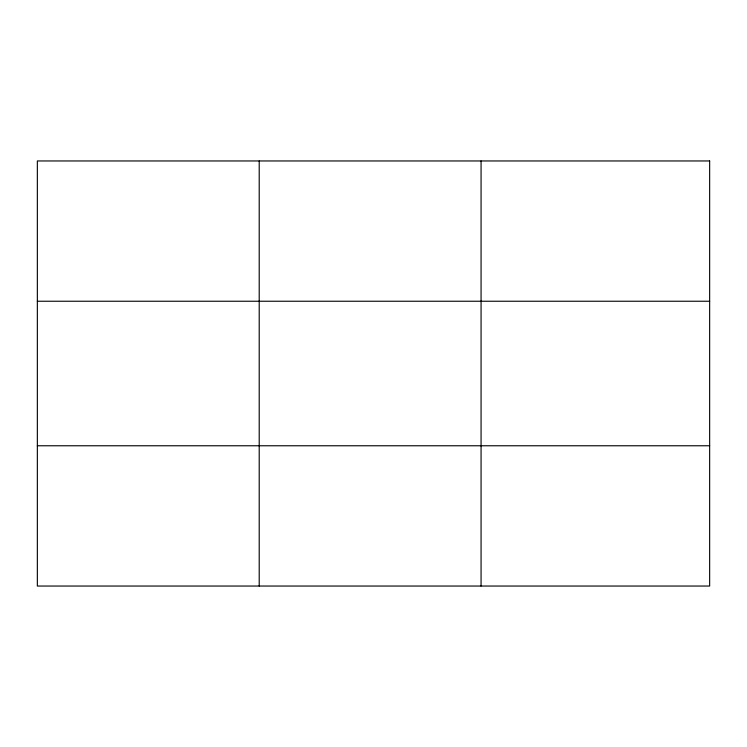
<?xml version="1.0" encoding="UTF-8"?>
<svg xmlns="http://www.w3.org/2000/svg" width="747" height="747" viewBox="0 0 747 747"><rect width="100%" height="100%" fill="white"/><g stroke="black" fill="none" stroke-linecap="round" stroke-linejoin="round"><path stroke-width="1.12" d="M259.209 586.04L259.209 160.96M481.068 586.04L481.068 160.96M37.35 301.237L709.65 301.237M37.35 445.763L709.65 445.763M709.65 160.96L37.35 160.96L37.35 586.04L709.65 586.04L709.65 160.96"/></g></svg>
